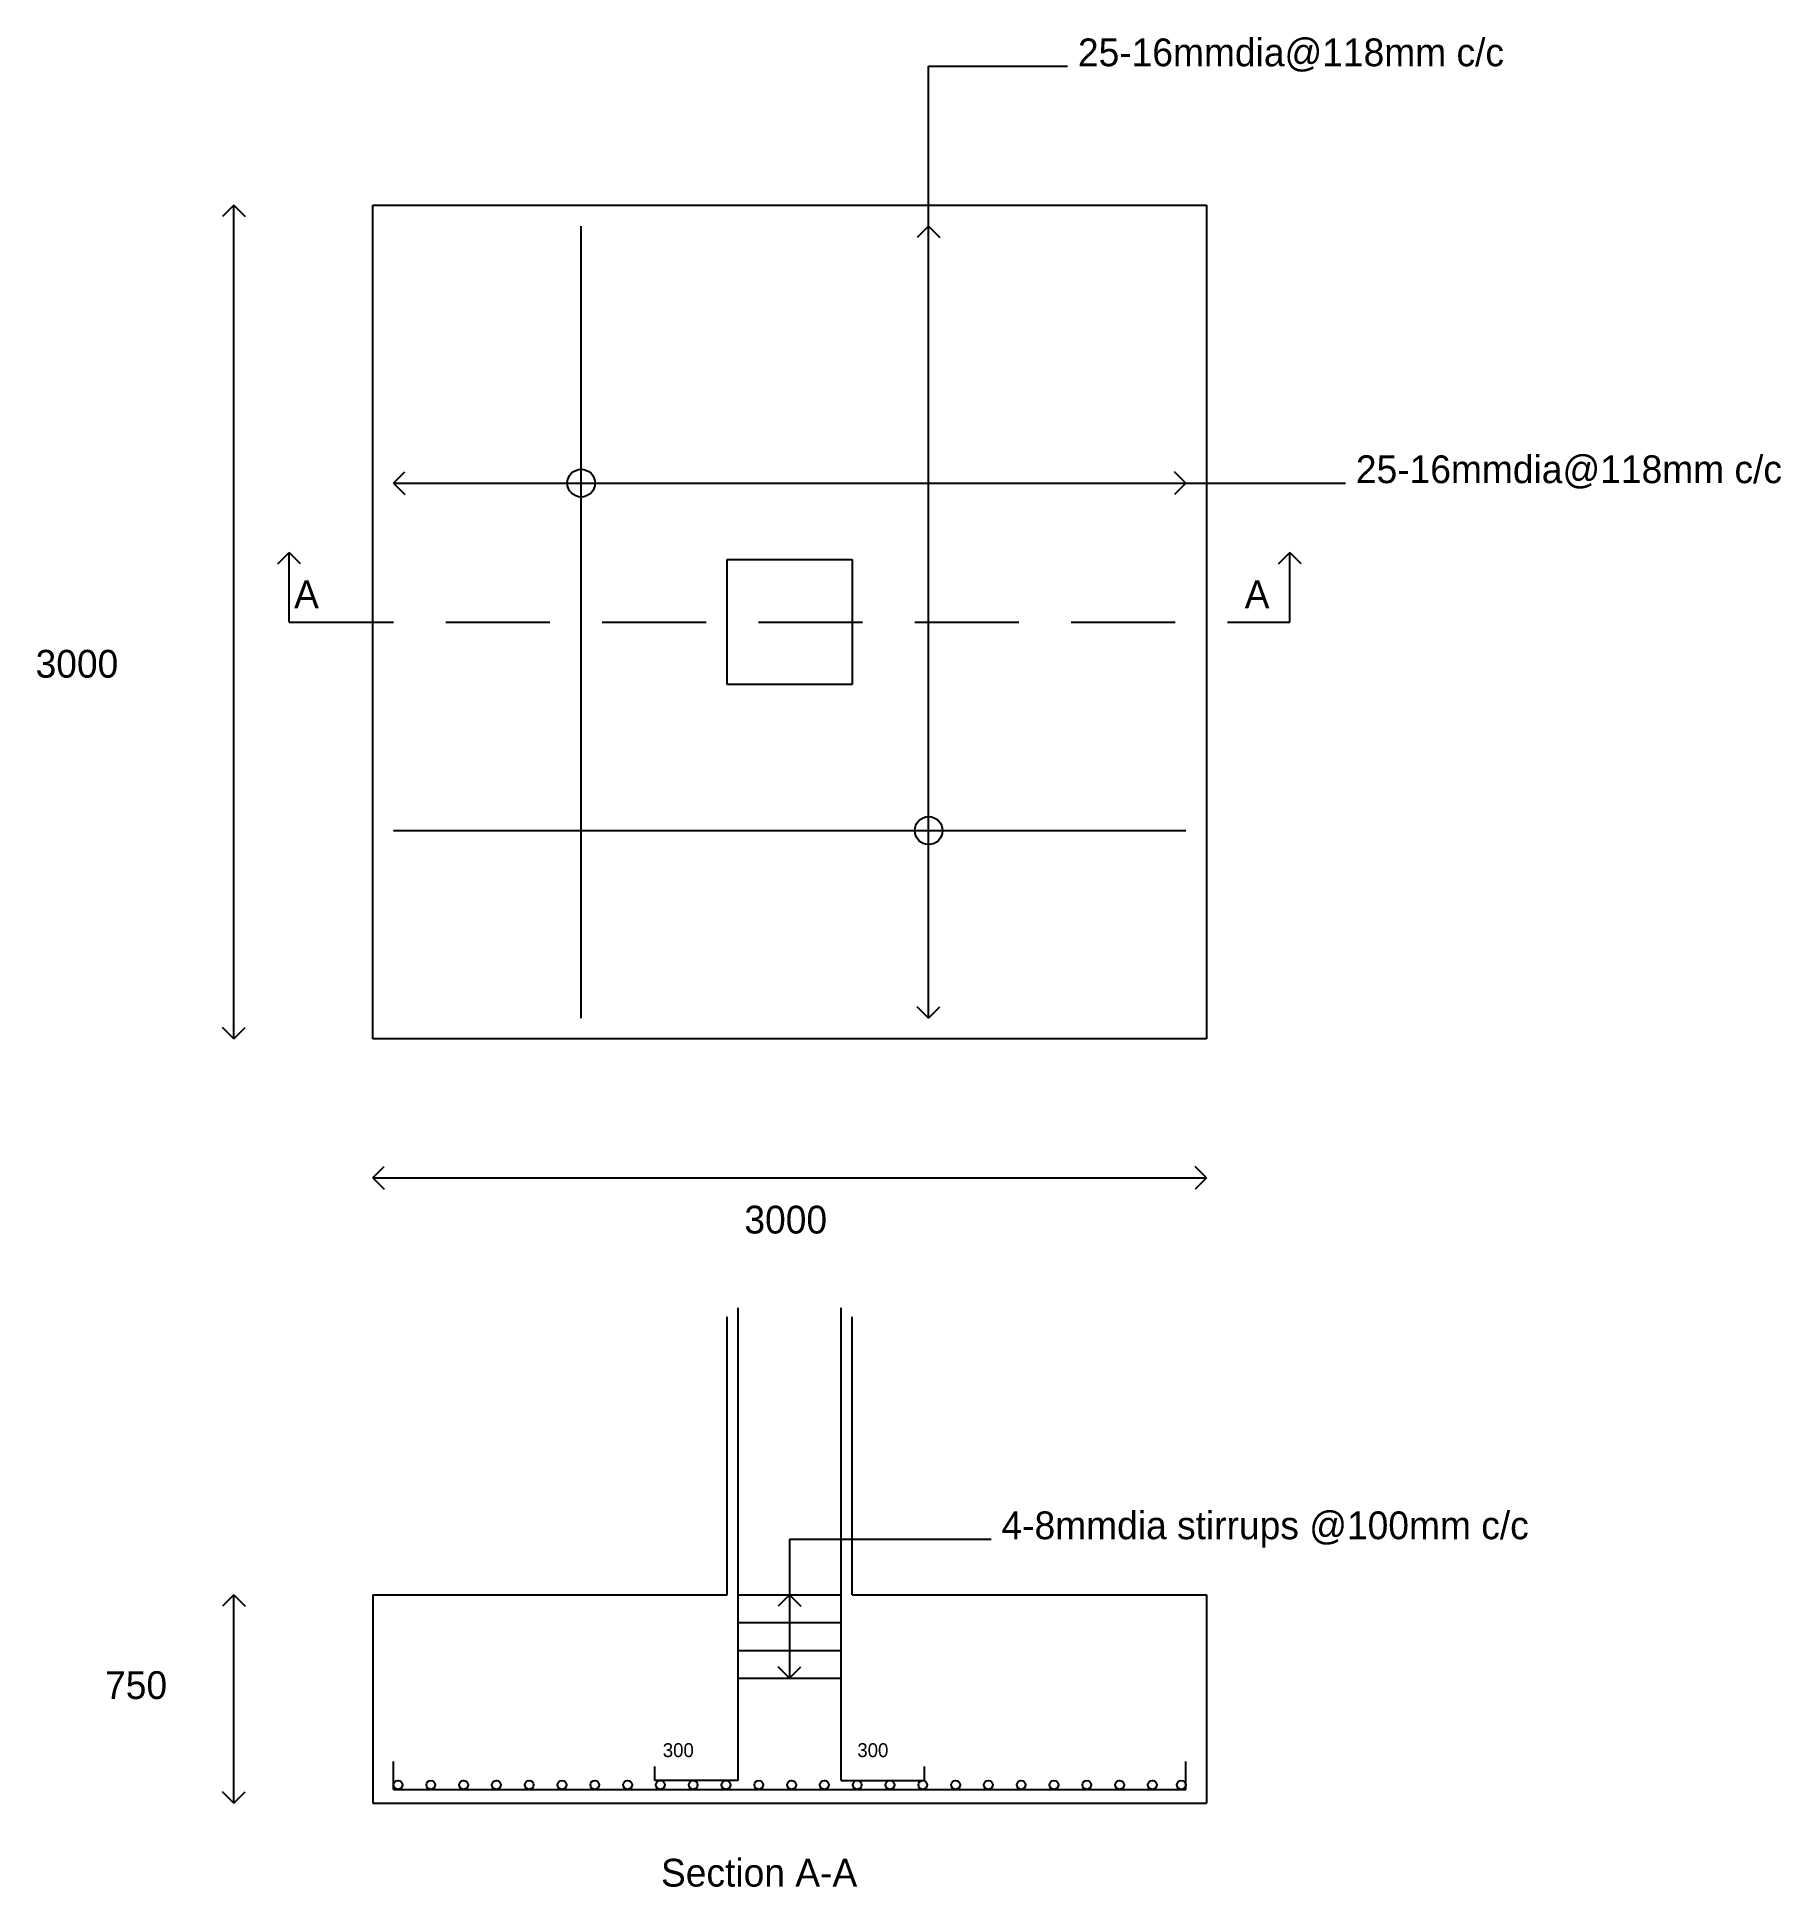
# Model space of a CAD drawing. Header units: inches. Extents: x -1.21 to 5.07, y -3.05 to 3.61.
import ezdxf

# ---------------------------------------------------------------- set-up
doc = ezdxf.new("R2010")
doc.units = ezdxf.units.IN
doc.header["$LTSCALE"] = 1.5
doc.header["$MEASUREMENT"] = 0
doc.linetypes.add('ACAD_ISO03W100', pattern=[30, 12, -18])
doc.linetypes.add('DASHED2', pattern=[0.375, 0.25, -0.125])
for name, color, linetype in [('bottom_rebar', 5, 'Continuous'), ('Column', 210, 'Continuous'), ('column_rebar', 100, 'Continuous'), ('footing_plan', 4, 'Continuous'), ('Section_AA', 21, 'DASHED2'), ('Section_line', 20, 'ACAD_ISO03W100'), ('Stirrups', 100, 'Continuous'), ('text', 2, 'Continuous'), ('top_rebar', 10, 'Continuous')]:
    doc.layers.add(name, color=color, linetype=linetype)
doc.styles.add('CGOTHIC', font='GOTHIC.TTF')

msp = doc.modelspace()

# ---------------------------------------------------------------- linework, layer by layer
at = {"layer": 'bottom_rebar'}
for p, q in [((0.075, 0.75), (2.925, 0.75)), ((0.075, -2.7), (0.075, -2.6)), ((2.925, -2.7), (2.925, -2.6)), ((0.075, -2.7), (2.925, -2.7))]:
    msp.add_line(p, q, dxfattribs=at)
at = {"layer": 'Column'}
for p, q in [((1.275, 1.275), (1.275, 1.725)), ((1.275, 1.725), (1.725, 1.725)), ((1.725, 1.725), (1.725, 1.275)), ((1.725, 1.275), (1.275, 1.275)), ((1.275, -2), (1.275, -1)), ((1.725, -2), (1.725, -1))]:
    msp.add_line(p, q, dxfattribs=at)
at = {"layer": 'column_rebar'}
for p, q in [((1.315, -2.668), (1.315, -0.968)), ((1.685, -2.668), (1.685, -0.968)), ((1.015, -2.668), (1.015, -2.618)), ((1.985, -2.668), (1.985, -2.618)), ((1.315, -2.668), (1.015, -2.668)), ((1.685, -2.668), (1.985, -2.668))]:
    msp.add_line(p, q, dxfattribs=at)
at = {"layer": 'footing_plan'}
for p, q in [((0, 0), (0, 3)), ((0, 3), (3, 3)), ((3, 3), (3, 0)), ((3, 0), (0, 0))]:
    msp.add_line(p, q, dxfattribs=at)
at = {"layer": 'Section_AA'}
for p, q in [((-0.3408, 1.7092), (-0.3, 1.75)), ((-0.3, 1.5), (-0.3, 1.75)), ((-0.2592, 1.7092), (-0.3, 1.75)), ((3.2592, 1.7092), (3.3, 1.75)), ((3.3, 1.5), (3.3, 1.75)), ((3.3408, 1.7092), (3.3, 1.75)), ((-0.3, 1.5), (3.3, 1.5))]:
    msp.add_line(p, q, dxfattribs=at)
at = {"layer": 'Section_line'}
for p, q in [((0, -2), (1.275, -2)), ((0, -2), (0, -2.75)), ((1.725, -2), (3, -2)), ((3, -2), (3, -2.75)), ((0, -2.75), (3, -2.75))]:
    msp.add_line(p, q, dxfattribs=at)
at = {"layer": 'Stirrups'}
for p, q in [((1.315, -2), (1.685, -2)), ((1.315, -2.1), (1.685, -2.1)), ((1.315, -2.2), (1.685, -2.2)), ((1.315, -2.3), (1.685, -2.3))]:
    msp.add_line(p, q, dxfattribs=at)
at = {"layer": 'text'}
for p, q in [((2, 0.075), (2, 3.5)), ((2, 3.5), (2.5, 3.5)), ((-0.5, 3), (-0.5408, 2.9592)), ((-0.5, 0), (-0.5, 3)), ((-0.5, 3), (-0.4592, 2.9592)), ((2, 2.925), (1.9592, 2.8842)), ((2, 2.925), (2.0408, 2.8842)), ((0.075, 2), (0.1158, 2.0408)), ((0.075, 2), (3.5, 2)), ((0.075, 2), (0.1158, 1.9592)), ((2.925, 2), (2.8842, 2.0408)), ((2.925, 2), (2.8842, 1.9592)), ((3.5, 2), (3.5, 2)), ((2, 0.075), (1.9592, 0.1158)), ((2, 0.075), (2.0408, 0.1158)), ((-0.5, 0), (-0.5408, 0.0408)), ((-0.5, 0), (-0.4592, 0.0408)), ((0, -0.5), (0.0408, -0.4592)), ((3, -0.5), (2.9592, -0.4592)), ((0, -0.5), (3, -0.5)), ((0, -0.5), (0.0408, -0.5408)), ((3, -0.5), (2.9592, -0.5408)), ((1.5, -1.8), (1.5, -2.3)), ((1.5, -1.8), (2.225, -1.8)), ((-0.5, -2), (-0.5408, -2.0408)), ((-0.5, -2.75), (-0.5, -2)), ((-0.5, -2), (-0.4592, -2.0408)), ((1.5, -2), (1.4592, -2.0408)), ((1.5, -2), (1.5408, -2.0408)), ((1.5, -2.3), (1.4592, -2.2592)), ((1.5, -2.3), (1.5408, -2.2592)), ((-0.5, -2.75), (-0.5408, -2.7092)), ((-0.5, -2.75), (-0.4592, -2.7092))]:
    msp.add_line(p, q, dxfattribs=at)
at = {"layer": 'top_rebar'}
msp.add_line((0.75, 0.075), (0.75, 2.925), dxfattribs=at)
for centre, radius in [((0.75, 2), 0.05), ((2, 0.75), 0.05), ((0.091, -2.684), 0.016), ((0.091, -2.684), 0.016), ((0.209, -2.684), 0.016), ((0.327, -2.684), 0.016), ((0.445, -2.684), 0.016), ((0.563, -2.684), 0.016), ((0.681, -2.684), 0.016), ((0.799, -2.684), 0.016), ((0.917, -2.684), 0.016), ((1.035, -2.684), 0.016), ((1.153, -2.684), 0.016), ((1.271, -2.684), 0.016), ((1.389, -2.684), 0.016), ((1.507, -2.684), 0.016), ((1.625, -2.684), 0.016), ((1.743, -2.684), 0.016), ((1.861, -2.684), 0.016), ((1.979, -2.684), 0.016), ((2.097, -2.684), 0.016), ((2.215, -2.684), 0.016), ((2.333, -2.684), 0.016), ((2.451, -2.684), 0.016), ((2.569, -2.684), 0.016), ((2.687, -2.684), 0.016), ((2.805, -2.684), 0.016), ((2.909, -2.684), 0.016)]:
    msp.add_circle(centre, radius, dxfattribs=at)

# ---------------------------------------------------------------- texts
at = {"layer": 'text', "style": 'CGOTHIC'}
for s, height, p in [(' 25-16mmdia@118mm c/c', 0.1, (2.5, 3.5)), (' 25-16mmdia@118mm c/c', 0.1, (3.5, 2)), (' A', 0.1, (-0.32, 1.55)), (' A', 0.1, (3.1, 1.55)), (' 3000', 0.1, (-1.25, 1.3)), (' 3000', 0.1, (1.3, -0.7)), (' 4-8mmdia stirrups @100mm c/c', 0.1, (2.225, -1.8)), (' 750', 0.1, (-1, -2.375)), (' 300', 0.05, (1.025, -2.584)), (' 300', 0.05, (1.725, -2.584)), (' Section A-A', 0.1, (1, -3.05))]:
    msp.add_text(s, height=height, dxfattribs=at).set_placement(p)

doc.saveas('drawing.dxf')
